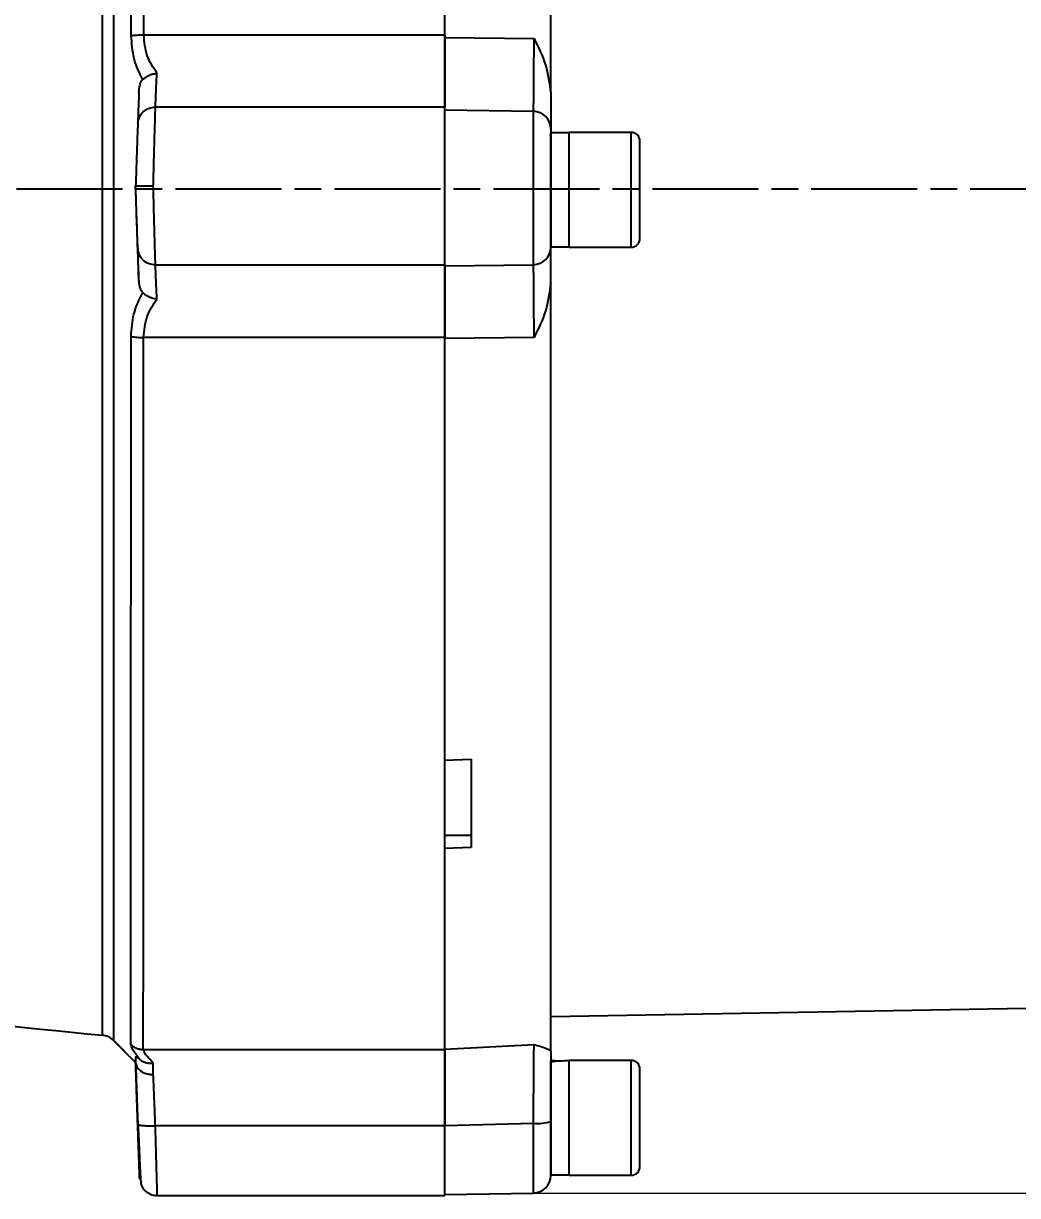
# Model space of a CAD drawing. Header units: millimetres. Extents: x 2016 to 4452, y 736 to 2459.
# Drawn here: x 3777.4 to 3889.9, y 2109 to 2241.7 of the extents above; entities that cross this region are included whole.
import ezdxf

# ---------------------------------------------------------------- set-up
doc = ezdxf.new("R2010")
doc.units = ezdxf.units.MM
doc.linetypes.add('AM_ISO08W050', pattern=[18, 12, -1.5, 3, -1.5])
doc.layers.add('AM_5', color=3, linetype='Continuous', lineweight=25)
doc.layers.add('AM_7', color=4, linetype='AM_ISO08W050', lineweight=25)
doc.styles.add('SLDTEXTSTYLE1', font='txt.shx', dxfattribs={"width": 0.7, "bigfont": 'gbcbig.shx'})
doc.dimstyles.new('SLDDIMSTYLE12$0', dxfattribs={"dimtxt": 12, "dimasz": 10, "dimexe": 0, "dimexo": 0.0625, "dimgap": 0.875, "dimtad": 1, "dimdec": 1, "dimlfac": 1.8, "dimrnd": 1e-09, "dimzin": 12, "dimdsep": 46, "dimtxsty": 'SLDTEXTSTYLE1', "dimcen": 0.09, "dimdle": 8.16, "dimclrd": 3, "dimclre": 3, "dimadec": 0, "dimazin": 3, "dimtfac": 1, "dimtdec": 1, "dimtofl": 0, "dimtmove": 0, "dimatfit": 3, "dimfxl": 0, "dimfrac": 2, "dimtolj": 1, "dimlwd": 5, "dimlwe": 5, "dimarcsym": 0})

# ---------------------------------------------------------------- blocks, each defined once
blk = doc.blocks.new('*D72')
at = {"layer": 'AM_5', "color": 3, "lineweight": 5, "transparency": 16777216}
blk.add_line((3835.16, 2336.75), (4022.73, 2336.75), dxfattribs=at)
at = {"layer": 'AM_5', "color": 3, "linetype": 'Continuous', "lineweight": 5, "transparency": 16777216}
for p, q in [((4022.73, 2326.75), (4022.73, 2119.32)), ((3835.16, 2109.32), (4022.73, 2109.32))]:
    blk.add_line(p, q, dxfattribs=at)
at = {"layer": 'AM_5', "color": 3, "transparency": 16777216}
for points in [[(4021.06, 2326.75), (4024.4, 2326.75), (4022.73, 2336.75)], [(4021.06, 2119.32), (4024.4, 2119.32), (4022.73, 2109.32)]]:
    blk.add_solid(points, dxfattribs=at)
at = {"layer": 'Defpoints', "color": 0, "transparency": 16777216}
for p in [(3835.1, 2336.75), (3835.1, 2109.32), (4022.73, 2109.32)]:
    blk.add_point(p, dxfattribs=at)
at = {"layer": 'AM_5', "color": 0, "transparency": 16777216, "insert": (4015.85, 2223.04), "char_height": 12, "attachment_point": 5, "rotation": 90, "style": 'SLDTEXTSTYLE1'}
blk.add_mtext('\\A1;230', dxfattribs=at)

msp = doc.modelspace()

# ---------------------------------------------------------------- linework, layer by layer
at = {"color": 7, "linetype": 'Continuous', "lineweight": 25}
for p, q in [((3790.987, 2240.368), (3825.067, 2240.368)), ((3825.067, 2240.064), (3835.172, 2239.945)), ((3825.067, 2232.193), (3792.311, 2232.193)), ((3825.067, 2231.862), (3835.102, 2231.712)), ((3835.102, 2214.359), (3835.102, 2231.712)), ((3846.167, 2229.33), (3839.167, 2229.331)), ((3839.167, 2216.331), (3839.167, 2229.331)), ((3846.167, 2216.33), (3846.167, 2229.33)), ((3839.167, 2229.271), (3837.067, 2229.271)), ((3837.067, 2216.391), (3837.067, 2229.271)), ((3839.167, 2216.391), (3839.167, 2229.271)), ((3790.067, 2223.275), (3790.067, 2223.248)), ((3837.067, 2216.391), (3839.167, 2216.391)), ((3839.167, 2216.331), (3846.167, 2216.33)), ((3792.311, 2214.332), (3825.067, 2214.332)), ((3825.067, 2214.21), (3835.102, 2214.359)), ((3825.067, 2206.121), (3790.972, 2206.121)), ((3835.171, 2206.127), (3825.067, 2206.008)), ((3825.067, 2158.282), (3828.067, 2158.393)), ((3825.184, 2149.822), (3828.067, 2149.822)), ((3828.067, 2148.398), (3825.067, 2148.287)), ((3825.066, 2143.113), (3825.067, 2148.287)), ((3837.066, 2129.295), (3966.593, 2131.556)), ((3786.318, 2127.179), (3786.318, 2127.179)), ((3787.54, 2126.607), (3790.072, 2124.072)), ((3787.545, 2126.603), (3790.066, 2124.078)), ((3787.545, 2126.603), (3787.546, 2126.601)), ((3825.066, 2125.616), (3835.171, 2126.133)), ((3790.066, 2124.706), (3790.066, 2124.103)), ((3790.938, 2125.565), (3825.066, 2125.565)), ((3790.066, 2124.083), (3790.066, 2124.103)), ((3790.066, 2124.059), (3790.066, 2124.08)), ((3790.066, 2124.079), (3790.066, 2124.078)), ((3790.066, 2124.078), (3790.066, 2124.078)), ((3790.067, 2124.052), (3790.066, 2124.059)), ((3837.066, 2124.155), (3837.066, 2124.271)), ((3837.066, 2111.391), (3837.066, 2124.155)), ((3846.166, 2124.33), (3839.166, 2124.331)), ((3839.166, 2117.831), (3839.166, 2124.331)), ((3839.166, 2111.391), (3839.166, 2124.268)), ((3846.166, 2117.83), (3846.166, 2124.33)), ((3790.31, 2117.113), (3790.378, 2117.073)), ((3825.066, 2116.939), (3792.309, 2116.939)), ((3825.066, 2116.965), (3835.101, 2117.215)), ((3835.101, 2109.321), (3835.101, 2117.215)), ((3839.166, 2111.331), (3839.166, 2117.831)), ((3846.166, 2111.33), (3846.166, 2117.83)), ((3837.066, 2111.391), (3839.166, 2111.391)), ((3839.166, 2111.331), (3846.166, 2111.33)), ((3792.523, 2109.036), (3825.066, 2109.036)), ((3825.066, 2109.145), (3835.101, 2109.321))]:
    msp.add_line(p, q, dxfattribs=at)
at = {"color": 7, "linetype": 'Continuous', "lineweight": 25, "flags": 128}
msp.add_lwpolyline([(3792.066, 2122.735), (3792.066, 2122.914), (3792.066, 2123.089), (3792.066, 2123.258), (3792.066, 2123.423), (3792.066, 2123.583), (3792.066, 2123.738), (3792.066, 2123.887), (3792.066, 2124.032)], dxfattribs=at)
at = {"color": 7, "linetype": 'Continuous', "lineweight": 25}
for centre, radius, start, end in [((3835.072, 2229.717), 1.995, 0.12453, 89.12989), ((3846.167, 2228.33), 1, 359.99969, 89.99969), ((3835.071, 2216.354), 1.995, 270.86948, 359.87485), ((3846.167, 2217.33), 1, 269.99969, 359.99969), ((3847.889, 2781.184), 656.897, 259.692209, 264.621686), ((3786.131, 2125.188), 2, 45.01628, 84.62182), ((3786.131, 2125.188), 2, 44.96902, 84.62197), ((3846.166, 2123.33), 1, 359.99969, 89.99969), ((3835.582, 2122.544), 5.35, 264.84135, 286.10349), ((3835.066, 2111.32), 2, 270.99969, 359.99969), ((3846.166, 2112.33), 1, 269.99969, 359.99969)]:
    msp.add_arc(centre, radius, start, end, dxfattribs=at)
for centre, major_axis, ratio, start_param, end_param in [((3790.189, 2219.533), (-3.458, 99.039), 0.0000745, 4.6429335, 4.7499054), ((3786.729, 2219.654), (-3.337, 95.576), 0.0000745, 3.1448209, 3.1516235), ((3837.066, 2117.831), (11.154, 0), 0.5773503, 1.4765235, 1.5707963), ((3839.166, 2117.831), (11.154, 0), 0.5773503, 1.5707963, 1.760193)]:
    msp.add_ellipse(centre, major_axis=major_axis, ratio=ratio, start_param=start_param, end_param=end_param, dxfattribs=at)
for points, knots in [([(3789.572, 2240.266), (3789.573, 2243.001), (3789.576, 2248.377), (3789.579, 2256.091), (3789.582, 2263.323), (3789.585, 2270.043), (3789.588, 2276.245), (3789.591, 2282.804), (3789.594, 2289.462), (3789.597, 2295.931), (3789.599, 2301.371), (3789.602, 2305.87), (3789.603, 2309.53), (3789.605, 2312.454), (3789.606, 2314.747), (3789.607, 2316.664), (3789.607, 2318.166), (3789.607, 2319.278), (3789.607, 2319.785), (3789.607, 2320.003)], [0, 0, 0, 0, 0.069544, 0.1366662, 0.2013664, 0.2636441, 0.3234991, 0.380931, 0.462516, 0.5386511, 0.6093347, 0.6745656, 0.7343428, 0.7886652, 0.8375319, 0.880942, 0.9303299, 0.9700165, 1, 1, 1, 1]), ([(3790.987, 2240.368), (3790.988, 2243.324), (3790.991, 2249.172), (3790.994, 2257.598), (3790.998, 2265.578), (3791.001, 2273.856), (3791.004, 2282.22), (3791.008, 2290.392), (3791.011, 2297.558), (3791.014, 2303.717), (3791.016, 2308.891), (3791.018, 2313.12), (3791.019, 2316.439), (3791.021, 2318.972), (3791.021, 2320.052), (3791.021, 2320.58)], [0, 0, 0, 0, 0.0747451, 0.1478589, 0.2193413, 0.2891922, 0.3797685, 0.467446, 0.5522244, 0.6341035, 0.7130829, 0.7891626, 0.8623421, 0.9326213, 1, 1, 1, 1]), ([(3786.318, 2127.179), (3786.318, 2127.269), (3786.318, 2127.45), (3786.319, 2128.796), (3786.319, 2130.962), (3786.319, 2134.043), (3786.32, 2138.027), (3786.32, 2141.735), (3786.32, 2144.579), (3786.32, 2146.21), (3786.321, 2147.914), (3786.321, 2149.688), (3786.321, 2151.532), (3786.321, 2153.446), (3786.321, 2156.332), (3786.322, 2160.507), (3786.323, 2166.371), (3786.324, 2173.236), (3786.324, 2180.181), (3786.325, 2186.954), (3786.326, 2193.324), (3786.326, 2200.173), (3786.327, 2207.485), (3786.328, 2215.231), (3786.329, 2223.247), (3786.329, 2231.251), (3786.33, 2238.966), (3786.331, 2246.251), (3786.331, 2253.078), (3786.332, 2259.43), (3786.333, 2265.515), (3786.333, 2271.286), (3786.334, 2276.699), (3786.334, 2280.558), (3786.335, 2283.113), (3786.335, 2284.558), (3786.335, 2285.944), (3786.335, 2287.272), (3786.336, 2288.544), (3786.336, 2289.76), (3786.336, 2292.877), (3786.337, 2297.6), (3786.337, 2303.325), (3786.338, 2308.17), (3786.338, 2312.114), (3786.338, 2315.161), (3786.339, 2317.292), (3786.339, 2318.601), (3786.339, 2318.751), (3786.339, 2318.826)], [0, 0, 0, 0, 0.0296529, 0.0597596, 0.0903203, 0.121335, 0.1528036, 0.1847262, 0.1939339, 0.2031788, 0.2124607, 0.2217798, 0.231136, 0.2405293, 0.2499597, 0.2723294, 0.297237, 0.3246821, 0.3546643, 0.3760668, 0.3985975, 0.4222564, 0.4470433, 0.4729582, 0.5000012, 0.5269362, 0.5527631, 0.5774817, 0.6010919, 0.6235936, 0.6449867, 0.6676297, 0.6888821, 0.7087436, 0.7151195, 0.7213375, 0.7273978, 0.7333003, 0.739045, 0.7446319, 0.750061, 0.7827354, 0.8150007, 0.8468569, 0.878304, 0.9093419, 0.9399706, 0.97019, 1, 1, 1, 1]), ([(3787.563, 2318.949), (3787.563, 2318.561), (3787.563, 2317.781), (3787.563, 2315.453), (3787.563, 2312.296), (3787.562, 2308.262), (3787.562, 2303.412), (3787.561, 2297.787), (3787.561, 2291.443), (3787.56, 2284.439), (3787.559, 2276.845), (3787.558, 2268.732), (3787.558, 2260.18), (3787.557, 2251.269), (3787.556, 2242.087), (3787.555, 2232.721), (3787.554, 2223.261), (3787.553, 2213.799), (3787.552, 2204.425), (3787.551, 2195.23), (3787.55, 2186.303), (3787.55, 2177.729), (3787.549, 2169.59), (3787.548, 2161.966), (3787.547, 2154.928), (3787.547, 2148.547), (3787.546, 2142.881), (3787.546, 2137.987), (3787.545, 2133.912), (3787.545, 2130.689), (3787.545, 2128.373), (3787.545, 2126.901), (3787.545, 2126.702), (3787.545, 2126.603)], [0, 0, 0, 0, 0.0319997, 0.0642664, 0.0965331, 0.1287997, 0.1610664, 0.1933331, 0.2255998, 0.2578664, 0.2901331, 0.3223998, 0.3546665, 0.3869332, 0.4191998, 0.4514665, 0.4837332, 0.5159999, 0.5482665, 0.5805332, 0.6127999, 0.6450666, 0.6773332, 0.7095999, 0.7418666, 0.7741333, 0.8063999, 0.8386666, 0.8709333, 0.9032, 0.9354666, 0.9677333, 1, 1, 1, 1]), ([(3789.572, 2240.266), (3789.669, 2240.281), (3789.865, 2240.312), (3790.217, 2240.344), (3790.595, 2240.364), (3790.857, 2240.367), (3790.987, 2240.368)], [0, 0, 0, 0, 0.2475722, 0.5, 0.7524278, 1, 1, 1, 1]), ([(3790.877, 2235.304), (3790.498, 2236.063), (3789.762, 2237.539), (3789.634, 2239.375), (3789.572, 2240.266)], [0, 0, 0, 0, 0.5146876, 1, 1, 1, 1]), ([(3792.473, 2236.049), (3792.056, 2236.671), (3791.23, 2237.903), (3791.067, 2239.552), (3790.987, 2240.368)], [0, 0, 0, 0, 0.5050283, 1, 1, 1, 1]), ([(3825.067, 2231.862), (3825.067, 2232.088), (3825.067, 2232.54), (3825.067, 2234.419), (3825.067, 2236.964), (3825.067, 2239.03), (3825.067, 2240.064)], [0, 0, 0, 0, 0.25006523, 0.49944561, 0.74938637, 1, 1, 1, 1]), ([(3835.102, 2231.712), (3835.108, 2231.809), (3835.119, 2231.993), (3835.131, 2232.595), (3835.141, 2233.211), (3835.149, 2233.753), (3835.161, 2234.848), (3835.169, 2236.806), (3835.171, 2238.913), (3835.172, 2239.945)], [0, 0, 0, 0, 0.1490589, 0.284486, 0.365253, 0.4374072, 0.5004523, 0.7554674, 1, 1, 1, 1]), ([(3835.172, 2239.945), (3835.659, 2238.973), (3836.629, 2237.04), (3836.921, 2234.893), (3837.067, 2233.825)], [0, 0, 0, 0, 0.5024427, 1, 1, 1, 1]), ([(3790.877, 2235.304), (3790.975, 2235.388), (3791.178, 2235.56), (3791.569, 2235.775), (3792.008, 2235.949), (3792.317, 2236.015), (3792.473, 2236.048)], [0, 0, 0, 0, 0.2386671, 0.4926942, 0.7442037, 1, 1, 1, 1]), ([(3792.311, 2232.193), (3792.316, 2232.303), (3792.325, 2232.527), (3792.359, 2233.329), (3792.407, 2234.471), (3792.451, 2235.516), (3792.473, 2236.049)], [0, 0, 0, 0, 0.2356127, 0.4808109, 0.7356041, 1, 1, 1, 1]), ([(3790.437, 2233.845), (3790.458, 2234.115), (3790.489, 2234.519), (3790.653, 2234.996), (3790.783, 2235.209), (3790.863, 2235.289), (3790.877, 2235.304)], [0, 0, 0, 0, 0.5019977, 0.7519527, 0.9535485, 1, 1, 1, 1]), ([(3790.437, 2233.845), (3790.421, 2233.392), (3790.39, 2232.487), (3790.353, 2231.441), (3790.325, 2230.636), (3790.316, 2230.397), (3790.312, 2230.278)], [0, 0, 0, 0, 0.2423696, 0.4853152, 0.7431963, 1, 1, 1, 1]), ([(3837.067, 2233.825), (3837.067, 2233.273), (3837.067, 2232.171), (3837.067, 2230.952), (3837.067, 2230.065), (3837.067, 2229.836), (3837.067, 2229.722)], [0, 0, 0, 0, 0.250755, 0.4999887, 0.7492331, 1, 1, 1, 1]), ([(3790.312, 2230.278), (3790.347, 2230.522), (3790.42, 2231.029), (3790.889, 2231.673), (3791.553, 2232.113), (3792.065, 2232.167), (3792.311, 2232.194)], [0, 0, 0, 0, 0.2409388, 0.5005407, 0.7598409, 1, 1, 1, 1]), ([(3792.068, 2223.28), (3792.088, 2224.026), (3792.122, 2225.28), (3792.179, 2227.332), (3792.237, 2229.483), (3792.291, 2231.474), (3792.304, 2231.959), (3792.311, 2232.193)], [0, 0, 0, 0, 0.17216565, 0.28957594, 0.50053694, 0.75812355, 1, 1, 1, 1]), ([(3825.067, 2218.831), (3825.067, 2219.242), (3825.067, 2220.556), (3825.067, 2223.3), (3825.067, 2226.531), (3825.067, 2229.35), (3825.067, 2231.455), (3825.067, 2231.947), (3825.067, 2232.193)], [0, 0, 0, 0, 0.0834594, 0.2667675, 0.4500756, 0.6333838, 0.8166919, 1, 1, 1, 1]), ([(3790.312, 2230.278), (3790.305, 2230.085), (3790.292, 2229.698), (3790.233, 2228.039), (3790.156, 2225.828), (3790.097, 2224.126), (3790.067, 2223.275)], [0, 0, 0, 0, 0.2501088, 0.5000493, 0.7500207, 1, 1, 1, 1]), ([(3847.167, 2217.33), (3847.167, 2217.404), (3847.167, 2217.517), (3847.167, 2218.203), (3847.167, 2218.913), (3847.167, 2219.794), (3847.167, 2221.074), (3847.167, 2222.83), (3847.167, 2224.587), (3847.167, 2225.867), (3847.167, 2226.748), (3847.167, 2227.458), (3847.167, 2228.144), (3847.167, 2228.257), (3847.167, 2228.33)], [0, 0, 0, 0, 0.1197284, 0.1841803, 0.25, 0.3158197, 0.3802716, 0.5, 0.6197284, 0.6841803, 0.75, 0.8158197, 0.8802716, 1, 1, 1, 1]), ([(3790.067, 2223.275), (3790.087, 2223.276), (3790.119, 2223.277), (3790.337, 2223.278), (3790.606, 2223.278), (3790.951, 2223.279), (3791.432, 2223.278), (3791.818, 2223.279), (3792.068, 2223.28)], [0, 0, 0, 0, 0.2060336, 0.3367467, 0.4847907, 0.6326865, 0.7619928, 1, 1, 1, 1]), ([(3790.312, 2216.247), (3790.305, 2216.446), (3790.291, 2216.843), (3790.233, 2218.516), (3790.156, 2220.731), (3790.097, 2222.427), (3790.067, 2223.275)], [0, 0, 0, 0, 0.2517027, 0.5016332, 0.7507978, 1, 1, 1, 1]), ([(3792.311, 2214.332), (3792.304, 2214.573), (3792.29, 2215.069), (3792.236, 2217.08), (3792.178, 2219.238), (3792.122, 2221.286), (3792.088, 2222.536), (3792.068, 2223.28)], [0, 0, 0, 0, 0.2427621, 0.5013465, 0.7114494, 0.8284362, 1, 1, 1, 1]), ([(3792.311, 2214.332), (3792.065, 2214.358), (3791.553, 2214.413), (3790.888, 2214.853), (3790.42, 2215.496), (3790.347, 2216.003), (3790.312, 2216.247)], [0, 0, 0, 0, 0.2401596, 0.4994595, 0.7590609, 1, 1, 1, 1]), ([(3790.437, 2212.659), (3790.42, 2213.122), (3790.388, 2214.047), (3790.352, 2215.095), (3790.324, 2215.889), (3790.316, 2216.127), (3790.312, 2216.247)], [0, 0, 0, 0, 0.2474466, 0.4951672, 0.7474842, 1, 1, 1, 1]), ([(3837.067, 2212.246), (3837.067, 2212.799), (3837.067, 2213.901), (3837.067, 2215.12), (3837.067, 2216.007), (3837.067, 2216.235), (3837.067, 2216.35)], [0, 0, 0, 0, 0.250755, 0.4999887, 0.7492331, 1, 1, 1, 1]), ([(3792.472, 2210.461), (3792.45, 2210.993), (3792.407, 2212.038), (3792.359, 2213.184), (3792.325, 2213.991), (3792.315, 2214.22), (3792.311, 2214.332)], [0, 0, 0, 0, 0.26432, 0.5190878, 0.7643113, 1, 1, 1, 1]), ([(3825.067, 2206.008), (3825.067, 2207.04), (3825.067, 2209.102), (3825.067, 2211.646), (3825.067, 2213.528), (3825.067, 2213.982), (3825.067, 2214.21)], [0, 0, 0, 0, 0.2500466, 0.4994486, 0.7493959, 1, 1, 1, 1]), ([(3835.171, 2206.127), (3835.171, 2207.161), (3835.17, 2208.554), (3835.165, 2210.088), (3835.16, 2210.969), (3835.155, 2211.807), (3835.145, 2212.633), (3835.132, 2213.416), (3835.119, 2214.078), (3835.108, 2214.263), (3835.102, 2214.359)], [0, 0, 0, 0, 0.2442896, 0.329036, 0.4144898, 0.500125, 0.5979924, 0.7157703, 0.8510724, 1, 1, 1, 1]), ([(3790.875, 2211.207), (3790.813, 2211.283), (3790.664, 2211.463), (3790.492, 2211.972), (3790.458, 2212.392), (3790.437, 2212.659)], [0, 0, 0, 0, 0.2096697, 0.4969081, 1, 1, 1, 1]), ([(3837.067, 2212.246), (3836.921, 2211.178), (3836.629, 2209.032), (3835.659, 2207.098), (3835.171, 2206.127)], [0, 0, 0, 0, 0.49755733, 1, 1, 1, 1]), ([(3789.557, 2206.222), (3789.617, 2207.091), (3789.743, 2208.936), (3790.484, 2210.421), (3790.875, 2211.207)], [0, 0, 0, 0, 0.4710631, 1, 1, 1, 1]), ([(3790.875, 2211.207), (3790.964, 2211.13), (3791.148, 2210.971), (3791.486, 2210.779), (3791.926, 2210.584), (3792.261, 2210.508), (3792.472, 2210.461)], [0, 0, 0, 0, 0.2180112, 0.4512605, 0.6551007, 1, 1, 1, 1]), ([(3790.972, 2206.121), (3791.054, 2206.941), (3791.22, 2208.598), (3792.052, 2209.836), (3792.472, 2210.461)], [0, 0, 0, 0, 0.4949431, 1, 1, 1, 1]), ([(3789.523, 2126.143), (3789.523, 2126.684), (3789.524, 2127.788), (3789.525, 2130.362), (3789.526, 2133.719), (3789.528, 2137.983), (3789.53, 2143.183), (3789.533, 2149.356), (3789.536, 2156.52), (3789.54, 2164.673), (3789.543, 2173), (3789.547, 2181.229), (3789.55, 2189.149), (3789.554, 2197.502), (3789.556, 2203.294), (3789.557, 2206.222)], [0, 0, 0, 0, 0.0678553, 0.1385233, 0.2120041, 0.2882979, 0.3674046, 0.4493245, 0.5340576, 0.6216041, 0.7119641, 0.781597, 0.8528139, 0.9256148, 1, 1, 1, 1]), ([(3789.558, 2206.222), (3789.655, 2206.207), (3789.852, 2206.177), (3790.206, 2206.145), (3790.583, 2206.125), (3790.844, 2206.122), (3790.972, 2206.121)], [0, 0, 0, 0, 0.2497399, 0.5029105, 0.7545831, 1, 1, 1, 1]), ([(3790.938, 2125.565), (3790.938, 2126.105), (3790.939, 2127.208), (3790.94, 2129.774), (3790.941, 2133.126), (3790.943, 2137.39), (3790.946, 2142.596), (3790.948, 2148.788), (3790.951, 2155.984), (3790.955, 2164.186), (3790.958, 2172.573), (3790.962, 2180.872), (3790.965, 2188.867), (3790.969, 2197.307), (3790.971, 2203.161), (3790.972, 2206.121)], [0, 0, 0, 0, 0.067352, 0.1376094, 0.210772, 0.2868395, 0.3658117, 0.4476884, 0.5324692, 0.620154, 0.7107424, 0.7806056, 0.8521029, 0.9252344, 1, 1, 1, 1]), ([(3825.067, 2149.822), (3825.067, 2151.391), (3825.067, 2154.092), (3825.067, 2157.107), (3825.067, 2158.369)], [0, 0, 0, 0, 0.5811906, 1, 1, 1, 1]), ([(3825.066, 2125.616), (3825.066, 2126.203), (3825.066, 2127.377), (3825.066, 2130.142), (3825.066, 2133.473), (3825.066, 2136.268), (3825.066, 2137.62)], [0, 0, 0, 0, 0.2540651, 0.5081301, 0.7621952, 1, 1, 1, 1]), ([(3790.518, 2124.461), (3790.223, 2124.853), (3789.659, 2125.603), (3789.567, 2125.968), (3789.523, 2126.143)], [0, 0, 0, 0, 0.5227417, 1, 1, 1, 1]), ([(3789.523, 2126.143), (3789.62, 2126.057), (3789.815, 2125.885), (3790.168, 2125.705), (3790.546, 2125.587), (3790.808, 2125.572), (3790.938, 2125.565)], [0, 0, 0, 0, 0.2475715, 0.5, 0.7524285, 1, 1, 1, 1]), ([(3835.101, 2117.215), (3835.107, 2117.856), (3835.118, 2119.079), (3835.13, 2120.559), (3835.141, 2121.648), (3835.148, 2122.414), (3835.16, 2123.702), (3835.169, 2125.281), (3835.17, 2125.853), (3835.171, 2126.133)], [0, 0, 0, 0, 0.1490589, 0.284486, 0.365253, 0.4374072, 0.5004523, 0.7554674, 1, 1, 1, 1]), ([(3835.171, 2126.133), (3835.658, 2125.996), (3836.628, 2125.723), (3836.921, 2125.482), (3837.066, 2125.362)], [0, 0, 0, 0, 0.5024427, 1, 1, 1, 1]), ([(3790.066, 2124.706), (3790.08, 2124.732), (3790.099, 2124.768), (3790.262, 2124.671), (3790.389, 2124.575), (3790.485, 2124.49), (3790.518, 2124.461)], [0, 0, 0, 0, 0.5401867, 0.7445987, 0.9130344, 1, 1, 1, 1]), ([(3792.066, 2124.032), (3791.747, 2124.375), (3791.113, 2125.057), (3790.996, 2125.397), (3790.938, 2125.565)], [0, 0, 0, 0, 0.5038209, 1, 1, 1, 1]), ([(3825.066, 2116.965), (3825.066, 2118.011), (3825.066, 2120.099), (3825.066, 2122.748), (3825.066, 2124.769), (3825.066, 2125.334), (3825.066, 2125.616)], [0, 0, 0, 0, 0.2500652, 0.4994456, 0.7493864, 1, 1, 1, 1]), ([(3837.066, 2125.362), (3837.066, 2124.828), (3837.066, 2123.764), (3837.066, 2121.807), (3837.066, 2119.678), (3837.066, 2118.163), (3837.066, 2117.404)], [0, 0, 0, 0, 0.250755, 0.4999887, 0.7492331, 1, 1, 1, 1]), ([(3790.066, 2124.103), (3790.066, 2124.102), (3790.066, 2124.102), (3790.067, 2124.094), (3790.067, 2124.089), (3790.067, 2124.086)], [0, 0, 0, 0, 0.543353, 0.7777303, 1, 1, 1, 1]), ([(3790.067, 2124.086), (3790.099, 2123.915), (3790.165, 2123.566), (3790.608, 2123.116), (3791.152, 2122.859), (3791.66, 2122.748), (3791.93, 2122.739), (3792.066, 2122.735)], [0, 0, 0, 0, 0.23797151, 0.48374175, 0.73730528, 0.86766451, 1, 1, 1, 1]), ([(3790.067, 2124.086), (3790.077, 2123.809), (3790.096, 2123.255), (3790.128, 2122.335), (3790.172, 2121.085), (3790.232, 2119.362), (3790.283, 2117.892), (3790.31, 2117.113)], [0, 0, 0, 0, 0.144554, 0.2884649, 0.4330404, 0.6996445, 1, 1, 1, 1]), ([(3790.31, 2117.083), (3790.292, 2117.602), (3790.257, 2118.61), (3790.208, 2120.022), (3790.14, 2121.944), (3790.097, 2123.177), (3790.067, 2124.052)], [0, 0, 0, 0, 0.1994959, 0.3879677, 0.5656023, 1, 1, 1, 1]), ([(3790.518, 2124.461), (3790.615, 2124.385), (3790.816, 2124.229), (3791.178, 2124.089), (3791.599, 2124.004), (3791.896, 2124.022), (3792.066, 2124.032)], [0, 0, 0, 0, 0.24041229, 0.49413595, 0.70975194, 1, 1, 1, 1]), ([(3847.166, 2117.83), (3847.166, 2118.522), (3847.166, 2119.587), (3847.166, 2120.867), (3847.166, 2121.748), (3847.166, 2122.458), (3847.166, 2123.144), (3847.166, 2123.257), (3847.166, 2123.33)], [0, 0, 0, 0, 0.2394568, 0.3683607, 0.5, 0.6316393, 0.7605432, 1, 1, 1, 1]), ([(3792.309, 2116.939), (3792.283, 2117.568), (3792.233, 2118.766), (3792.148, 2120.797), (3792.098, 2121.989), (3792.066, 2122.735)], [0, 0, 0, 0, 0.2929993, 0.5575399, 1, 1, 1, 1]), ([(3790.31, 2117.113), (3790.336, 2116.372), (3790.373, 2115.318), (3790.403, 2114.455), (3790.412, 2114.198)], [0, 0, 0, 0, 0.7030079, 1, 1, 1, 1]), ([(3790.523, 2111.001), (3790.523, 2110.989), (3790.528, 2110.855), (3790.508, 2111.415), (3790.461, 2112.768), (3790.391, 2114.778), (3790.339, 2116.269), (3790.31, 2117.083)], [0, 0, 0, 0, 0.0250103, 0.2767599, 0.5516114, 0.7552959, 1, 1, 1, 1]), ([(3790.344, 2117.071), (3790.381, 2116.156), (3790.425, 2115.09), (3790.463, 2114.267), (3790.468, 2114.151)], [0, 0, 0, 0, 0.8585954, 1, 1, 1, 1]), ([(3790.378, 2117.073), (3790.395, 2117.057), (3790.429, 2117.026), (3790.633, 2116.99), (3790.888, 2116.96), (3791.208, 2116.939), (3791.672, 2116.925), (3792.058, 2116.933), (3792.309, 2116.939)], [0, 0, 0, 0, 0.14182274, 0.28726286, 0.43577111, 0.58427906, 0.72971833, 1, 1, 1, 1]), ([(3792.523, 2109.036), (3792.52, 2109.147), (3792.514, 2109.373), (3792.469, 2111.065), (3792.412, 2113.123), (3792.358, 2115.108), (3792.326, 2116.308), (3792.309, 2116.939)], [0, 0, 0, 0, 0.24257233, 0.49659086, 0.71867262, 0.85202696, 1, 1, 1, 1]), ([(3847.166, 2112.33), (3847.166, 2112.404), (3847.166, 2112.517), (3847.166, 2113.203), (3847.166, 2113.913), (3847.166, 2114.794), (3847.166, 2116.074), (3847.166, 2117.139), (3847.166, 2117.83)], [0, 0, 0, 0, 0.2394568, 0.3683607, 0.5, 0.6316393, 0.7605432, 1, 1, 1, 1]), ([(3790.412, 2114.198), (3790.421, 2113.929), (3790.458, 2112.885), (3790.492, 2111.888), (3790.519, 2111.115), (3790.522, 2111.043), (3790.523, 2111.001)], [0, 0, 0, 0, 0.1366127, 0.5304205, 0.7239453, 1, 1, 1, 1]), ([(3790.468, 2114.151), (3790.496, 2113.511), (3790.559, 2112.098), (3790.636, 2110.645), (3790.667, 2110.384), (3790.683, 2110.253)], [0, 0, 0, 0, 0.291344, 0.6435661, 1, 1, 1, 1]), ([(3790.685, 2110.247), (3790.783, 2110.066), (3790.98, 2109.7), (3791.467, 2109.305), (3792.023, 2109.062), (3792.413, 2109.046), (3792.601, 2109.038)], [0, 0, 0, 0, 0.255492, 0.515109, 0.7666501, 1, 1, 1, 1])]:
    msp.add_open_spline(points, degree=3, knots=knots, dxfattribs=at)
for points in [[(3825.067, 2240.368), (3825.067, 2243.662), (3825.067, 2250.251), (3825.067, 2259.803), (3825.067, 2268.986), (3825.067, 2277.689), (3825.067, 2285.826), (3825.067, 2293.31), (3825.067, 2300.066), (3825.067, 2306.02), (3825.067, 2311.119), (3825.067, 2315.283), (3825.067, 2318.563), (3825.067, 2319.908), (3825.067, 2320.58)], [(3837.067, 2233.825), (3837.067, 2237.477), (3837.067, 2244.78), (3837.067, 2255.423), (3837.067, 2265.666), (3837.067, 2275.367), (3837.067, 2284.406), (3837.067, 2292.668), (3837.067, 2300.05), (3837.067, 2306.454), (3837.067, 2311.81), (3837.067, 2316.018), (3837.067, 2319.137), (3837.067, 2320.185), (3837.067, 2320.709)], [(3825.067, 2240.064), (3825.067, 2242.978), (3825.067, 2248.805), (3825.067, 2257.3), (3825.067, 2265.529), (3825.067, 2273.4), (3825.067, 2280.9), (3825.067, 2285.493), (3825.067, 2287.79)], [(3825.067, 2240.368), (3825.067, 2239.34), (3825.067, 2237.284), (3825.067, 2234.751), (3825.067, 2232.873), (3825.067, 2232.42), (3825.067, 2232.193)], [(3825.067, 2223.036), (3825.067, 2224.106), (3825.067, 2226.247), (3825.067, 2229.109), (3825.067, 2230.308), (3825.067, 2230.908)], [(3837.067, 2229.722), (3837.067, 2229.555), (3837.067, 2229.222), (3837.067, 2227.648), (3837.067, 2225.517), (3837.067, 2223.036), (3837.067, 2220.554), (3837.067, 2218.423), (3837.067, 2216.849), (3837.067, 2216.517), (3837.067, 2216.35)], [(3825.067, 2214.21), (3825.067, 2214.452), (3825.067, 2214.937), (3825.067, 2217.023), (3825.067, 2219.81), (3825.067, 2221.96), (3825.067, 2223.036)], [(3825.067, 2214.332), (3825.067, 2214.101), (3825.067, 2213.639), (3825.067, 2211.75), (3825.067, 2209.208), (3825.067, 2207.15), (3825.067, 2206.121)], [(3837.066, 2125.362), (3837.066, 2125.886), (3837.066, 2126.934), (3837.066, 2130.054), (3837.066, 2134.262), (3837.066, 2139.617), (3837.066, 2146.022), (3837.067, 2153.403), (3837.067, 2161.665), (3837.067, 2170.704), (3837.067, 2180.405), (3837.067, 2190.648), (3837.067, 2201.291), (3837.067, 2208.595), (3837.067, 2212.246)], [(3825.066, 2125.565), (3825.066, 2126.251), (3825.066, 2127.624), (3825.066, 2130.945), (3825.066, 2135.149), (3825.066, 2140.284), (3825.066, 2146.274), (3825.067, 2153.061), (3825.067, 2160.575), (3825.067, 2168.737), (3825.067, 2177.462), (3825.067, 2186.663), (3825.067, 2196.229), (3825.067, 2202.824), (3825.067, 2206.121)], [(3825.067, 2158.282), (3825.067, 2160.578), (3825.067, 2165.171), (3825.067, 2172.672), (3825.067, 2180.543), (3825.067, 2188.772), (3825.067, 2197.266), (3825.067, 2203.094), (3825.067, 2206.008)], [(3828.067, 2158.393), (3828.067, 2156.638), (3828.067, 2153.127), (3828.067, 2149.974), (3828.067, 2148.398)], [(3825.066, 2125.565), (3825.066, 2125.283), (3825.066, 2124.718), (3825.066, 2122.701), (3825.066, 2120.063), (3825.066, 2117.98), (3825.066, 2116.939)], [(3825.066, 2109.145), (3825.066, 2109.259), (3825.066, 2109.486), (3825.066, 2111.25), (3825.066, 2113.804), (3825.066, 2115.911), (3825.066, 2116.965)], [(3825.066, 2109.036), (3825.066, 2109.153), (3825.066, 2109.386), (3825.066, 2111.169), (3825.066, 2113.747), (3825.066, 2115.875), (3825.066, 2116.939)], [(3837.066, 2117.404), (3837.066, 2116.588), (3837.066, 2114.958), (3837.066, 2112.967), (3837.066, 2111.587), (3837.066, 2111.409), (3837.066, 2111.32)]]:
    msp.add_open_spline(points, degree=3, dxfattribs=at)
at = {"layer": 'AM_7'}
msp.add_line((3362.567, 2222.928), (4000.784, 2222.928), dxfattribs=at)

# ---------------------------------------------------------------- dimensions: what is measured, and where the dimension line sits
at = {"layer": 'AM_5'}
dim = msp.add_linear_dim(base=(4022.729, 2109.321), p1=(3835.102, 2336.751), p2=(3835.101, 2109.321), angle=90, text='230', dimstyle='SLDDIMSTYLE12$0', override={"dimlfac": 1, "dimpost": ''}, dxfattribs=at)
dim.commit()
dim.dimension.update_dxf_attribs({"geometry": '*D72', "text_midpoint": (4015.854, 2223.036)})

doc.saveas('drawing.dxf')
